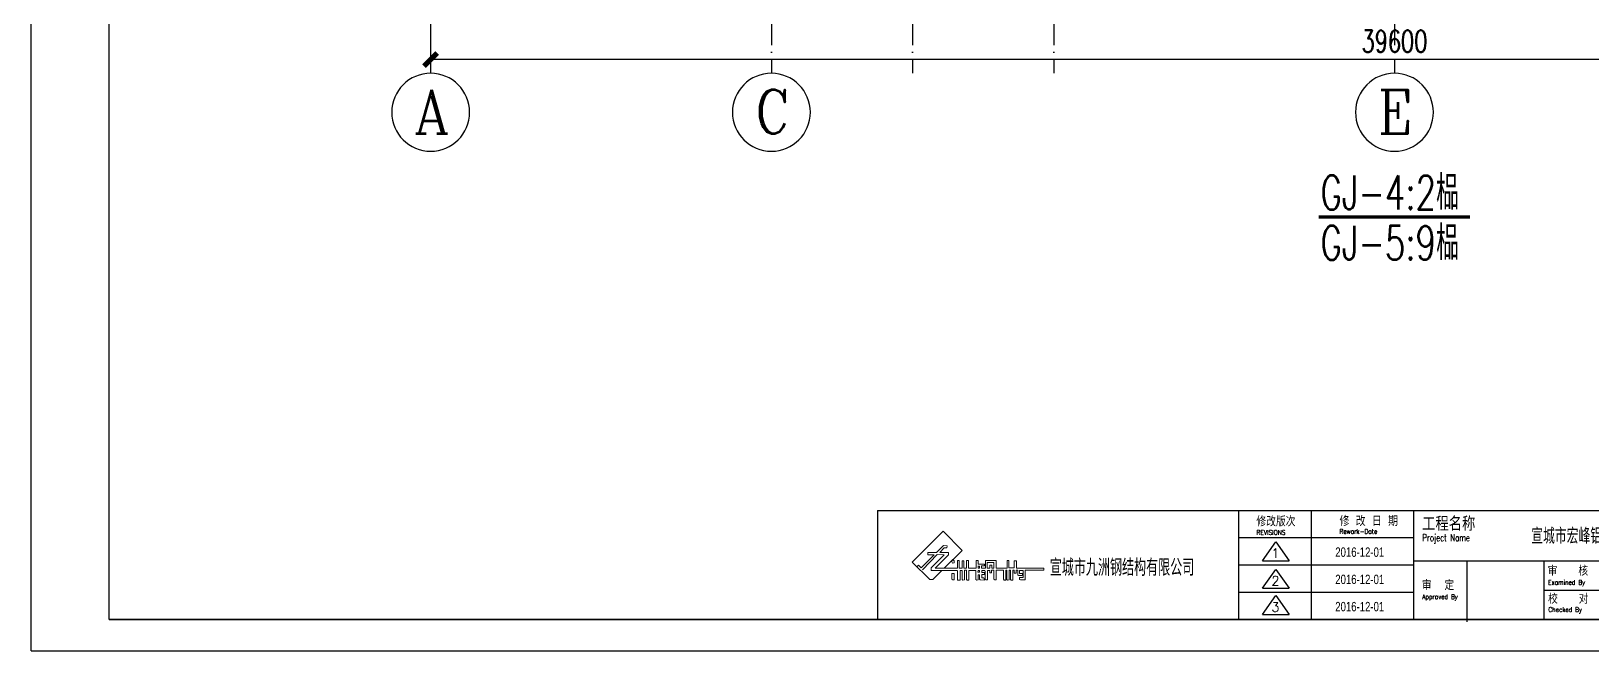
# Model space of a CAD drawing. Header units: inches. Extents: x 129725932 to 129894734, y 55771230 to 55809283.
# Drawn here: x 129725932 to 129757992, y 55771314 to 55784032 of the extents above; entities that cross this region are included whole.
import ezdxf
from ezdxf.enums import TextEntityAlignment as Align

# ---------------------------------------------------------------- set-up
doc = ezdxf.new("R2010")
doc.units = ezdxf.units.IN
doc.header["$MEASUREMENT"] = 0
doc.linetypes.add('ACAD_ISO04W100', pattern=[30, 24, -3, 0, -3])
doc.linetypes.add('CENTER', pattern=[50.8, 31.75, -6.35, 6.35, -6.35])
for name, color, linetype in [('TK', 140, 'Continuous'), ('尺寸标注', 8, 'Continuous'), ('细线', 37, 'Continuous'), ('轴线', 1, 'ACAD_ISO04W100'), ('轴线号', 7, 'Continuous')]:
    doc.layers.add(name, color=color, linetype=linetype)
doc.layers.add('标注', color=8, linetype='Continuous', lineweight=9)
doc.layers.add('轴线层', color=1, linetype='CENTER', lineweight=15)
doc.styles.add('ARIAL', font='swisscl.ttf', dxfattribs={"width": 0.7})
doc.styles.add('DIM_FONT', font='romans.shx', dxfattribs={"width": 0.618, "bigfont": '1hztxt.shx'})
doc.styles.add('HZXY', font='romand.shx', dxfattribs={"bigfont": 'hzxy.shx'})
doc.styles.add('ROMANC', font='romanc.shx', dxfattribs={"width": 0.8, "bigfont": 'hztxt.shx'})
doc.styles.get("Standard").update_dxf_attribs({"font": 'txt', "bigfont": 'gbcbig.shx'})
doc.styles.add('西文', font='romans.shx', dxfattribs={"width": 0.7})
doc.dimstyles.new('ISO-150', dxfattribs={"dimscale": 150, "dimtxt": 3, "dimasz": 1.8, "dimexe": 1.8, "dimexo": 2, "dimgap": 1, "dimtad": 1, "dimdec": 0, "dimlfac": -1, "dimtxsty": '西文', "dimblk": 'ARCHTICK', "dimcen": 2.5, "dimclrd": 7, "dimclre": 7, "dimclrt": 4, "dimadec": 0, "dimazin": 0, "dimtfac": 1, "dimtdec": 0, "dimtix": 1, "dimtmove": 2, "dimatfit": 3, "dimfxl": 0, "dimlwd": 25, "dimlwe": 25, "dimarcsym": 0})

# ---------------------------------------------------------------- blocks, each defined once
blk = doc.blocks.new('轴线号')
at = {"layer": '轴线号', "lineweight": -3}
blk.add_circle((0, 40), 40, dxfattribs=at)
at = {"layer": '轴线号', "color": 3, "lineweight": -3, "style": 'ROMANC', "width": 0.888889}
blk.add_attdef('A', text='', height=45, dxfattribs=at).set_placement((-19, 18.2), (17.2, 18.2), align=Align.FIT)
blk = doc.blocks.new('图标')
at = {"layer": '轴线层', "color": 4, "linetype": 'ByBlock'}
for p, q in [((309.9, -112.4), (190.8, -231.8)), ((309.9, -112.4), (382.8, -186)), ((310.6, -167.6), (283.2, -194.3)), ((296.7, -194.4), (313.7, -175.9)), ((324.7, -168.7), (310.6, -167.6)), ((313.7, -175.9), (323.6, -176.5)), ((323.6, -176.5), (324.7, -168.7)), ((190.8, -231.8), (257.5, -298.3)), ((274.9, -202.6), (224.7, -252.4)), ((286.5, -202.3), (229.6, -260.8)), ((283.2, -194.3), (250.4, -194.3)), ((250.4, -194.3), (250.4, -202.6)), ((250.4, -202.6), (274.9, -202.6)), ((312.6, -202.6), (263.7, -253.5)), ((279.1, -254.3), (329.6, -202.8)), ((286.5, -202.3), (312.6, -202.6)), ((329.6, -194.4), (296.7, -194.4)), ((382.8, -186), (313.5, -254.2)), ((329.6, -202.8), (329.6, -194.4)), ((342.5, -230.4), (344.4, -223.7)), ((344.8, -235.3), (342.5, -230.4)), ((344.4, -223.7), (349.6, -223.7)), ((351.9, -233.6), (344.8, -235.3)), ((351.9, -226.3), (349.6, -223.7)), ((351.9, -226.3), (351.9, -233.6)), ((371.2, -225), (364.1, -225)), ((364.1, -225), (364.1, -254.3)), ((371.2, -254.1), (371.2, -225)), ((389.1, -225.8), (382.4, -225.8)), ((382.4, -225.8), (382.4, -254.1)), ((389.1, -254.1), (389.1, -225.8)), ((406.3, -224.9), (398.6, -224.9)), ((398.6, -224.9), (398.6, -254.1)), ((406.3, -254), (406.3, -224.9)), ((443.1, -224.9), (436.2, -224.9)), ((436.2, -224.9), (436.2, -254)), ((443.1, -238.5), (443.1, -224.9)), ((468.3, -238.5), (443.1, -238.5)), ((468.3, -244.7), (468.3, -238.5)), ((512.4, -224.4), (471.4, -224.4)), ((471.4, -224.4), (471.4, -254.7)), ((478.6, -232.5), (478.2, -253.6)), ((504.2, -232.5), (478.6, -232.5)), ((504.2, -253.8), (504.2, -232.5)), ((512.4, -253.8), (512.4, -224.4)), ((562.1, -225.4), (554.5, -225.4)), ((554.5, -225.4), (554.5, -253.8)), ((562.1, -253.2), (562.1, -225.4)), ((590.4, -226), (581.8, -226)), ((581.8, -226), (581.8, -253.2)), ((590.4, -254.6), (590.4, -226)), ((215, -242.6), (208.3, -249.3)), ((224.7, -252.4), (215, -242.6)), ((257.5, -298.3), (269.5, -298.3)), ((263.7, -253.5), (263.1, -263.2)), ((263.1, -263.2), (363.5, -263.2)), ((269.5, -298.3), (303.4, -263.9)), ((364.1, -254.3), (279.1, -254.3)), ((342.8, -274.6), (342.8, -296.5)), ((351.8, -275.2), (342.8, -275.2)), ((342.8, -296.5), (346, -299.3)), ((346, -299.3), (351.8, -299.3)), ((351.8, -299.3), (351.8, -275.2)), ((364.8, -263.6), (364.8, -300.2)), ((382.4, -254.1), (371.2, -254.1)), ((374, -300.2), (374, -263.5)), ((374, -263.5), (381.8, -263.5)), ((381.8, -263.5), (381.8, -297.3)), ((381.8, -297.3), (384.4, -300.2)), ((384.4, -300.2), (391.1, -299.6)), ((398.6, -254.1), (389.1, -254.1)), ((391.1, -299.6), (391.1, -262.3)), ((391.1, -262.3), (399, -262.3)), ((399, -262.3), (399, -297.2)), ((399, -297.2), (402.1, -300.4)), ((436.2, -254), (406.3, -254)), ((408.4, -300.4), (408.4, -262.7)), ((408.4, -262.7), (435.3, -262.7)), ((435.3, -262.7), (435.3, -297.7)), ((435.3, -297.7), (438, -299.9)), ((438, -299.9), (443.3, -299.1)), ((442.9, -269.9), (443.1, -262.6)), ((449.1, -269.9), (442.9, -269.9)), ((443.1, -262.6), (449.1, -262.6)), ((443.2, -245.6), (443.2, -254.5)), ((449.2, -246), (443.2, -246)), ((443.2, -254.5), (449.2, -254.5)), ((443.3, -299.1), (443.3, -279.4)), ((443.3, -279.4), (449.3, -279.4)), ((449.1, -262.6), (449.1, -269.9)), ((449.2, -254.5), (449.2, -246)), ((449.3, -279.4), (449.3, -296.4)), ((449.3, -296.4), (451.7, -299.5)), ((451.7, -299.5), (467.4, -300.3)), ((456.2, -254.7), (456.2, -244.7)), ((456.2, -244.7), (468.3, -244.7)), ((471.4, -254.7), (456.2, -254.7)), ((457.4, -270.8), (457.4, -262.7)), ((457.4, -262.7), (469.6, -262.7)), ((468.5, -270.8), (457.4, -270.8)), ((458.1, -290.7), (458.1, -278.2)), ((458.1, -278.2), (468.5, -278.2)), ((465.6, -290.7), (458.1, -290.7)), ((467.4, -300.3), (465.6, -290.7)), ((468.5, -278.2), (468.5, -270.8)), ((471.1, -264.1), (471.1, -297.4)), ((471.1, -297.4), (473.5, -299.1)), ((473.5, -299.1), (479.7, -299.5)), ((478.2, -253.6), (488.5, -253.6)), ((479.7, -299.5), (479.7, -262.9)), ((479.7, -262.9), (488.7, -262.9)), ((488.5, -253.6), (488.5, -243.3)), ((488.5, -243.3), (495.8, -243.3)), ((488.7, -262.9), (488.7, -271.7)), ((488.7, -271.7), (494.7, -271.7)), ((494.7, -271.7), (494.7, -262.1)), ((494.7, -262.1), (504.1, -262.1)), ((495.8, -243.3), (495.8, -253.8)), ((495.8, -253.8), (504.2, -253.8)), ((504.1, -262.1), (504.1, -296.4)), ((504.1, -296.4), (507.2, -299.1)), ((507.2, -299.1), (512.4, -298.9)), ((554.5, -253.8), (512.4, -253.8)), ((512.4, -298.9), (512.4, -262)), ((512.4, -262), (540.9, -262)), ((540.9, -262), (540.9, -296.9)), ((540.9, -296.9), (543.6, -299.8)), ((549.7, -299.8), (549.7, -261.9)), ((549.7, -261.9), (554.4, -261.9)), ((554.4, -261.9), (554.4, -297.5)), ((554.4, -297.5), (556.8, -299.9)), ((556.8, -299.9), (562.4, -298.9)), ((581.8, -253.2), (562.1, -253.2)), ((562.4, -298.9), (562.4, -262)), ((562.4, -262), (567.6, -262)), ((567.6, -262), (567.6, -297.3)), ((567.6, -297.3), (567.6, -297.3)), ((567.6, -297.3), (570.4, -299.7)), ((576.2, -299.7), (576.2, -262.5)), ((576.2, -262.5), (581.4, -262.5)), ((581.4, -262.5), (581.4, -273.5)), ((581.4, -273.5), (589.5, -273.5)), ((589.5, -273.5), (589.5, -262.1)), ((589.5, -262.1), (595.4, -262.1)), ((695.7, -254.6), (590.4, -254.6)), ((595.4, -262.1), (595.4, -280.8)), ((595.4, -280.8), (598, -282.4)), ((598, -282.4), (612.5, -282.4)), ((617.1, -290.6), (602.9, -290.6)), ((602.9, -290.6), (602.9, -297.8)), ((602.9, -297.8), (606.4, -299.6)), ((603, -275.2), (603, -262.7)), ((603, -262.7), (617.1, -262.7)), ((613.7, -275.2), (603, -275.2)), ((606.4, -299.6), (624.5, -299.6)), ((612.5, -282.4), (614, -279.8)), ((614, -279.8), (613.7, -275.2)), ((617.1, -262.7), (617.1, -290.6)), ((624.5, -299.6), (624.5, -262)), ((624.5, -262), (695.7, -262)), ((695.7, -262), (695.7, -254.6)), ((364.8, -300.2), (374, -300.2)), ((402.1, -300.4), (408.4, -300.4)), ((543.6, -299.8), (549.7, -299.8)), ((570.4, -299.7), (576.2, -299.7))]:
    blk.add_line(p, q, dxfattribs=at)
blk = doc.blocks.new('横向-图框')
at = {"layer": 'TK', "lineweight": -3}
for p, q in [((0, 0), (0, 11670)), ((0, 0), (0, 11670)), ((491.2, 196.5), (491.2, 11473.5)), ((491.2, 196.5), (491.2, 11473.5)), ((5343.8, 884.1), (5343.8, 196.5)), ((5343.8, 884.1), (16326.2, 884.1)), ((5343.8, 884.1), (5343.8, 196.5)), ((5343.8, 884.1), (16326.2, 884.1)), ((7622.8, 884.1), (7622.8, 196.5)), ((7622.8, 884.1), (7622.8, 196.5)), ((8081.9, 884.1), (8081.9, 196.5)), ((8727.2, 884.1), (8727.2, 196.5)), ((8727.2, 884.1), (8727.2, 196.5)), ((8727.2, 712.2), (7622.8, 712.2)), ((7775, 567.7), (7858.5, 687)), ((7858.5, 687), (7942, 567.7)), ((8727.2, 540.3), (7622.8, 540.3)), ((7775, 567.7), (7942, 567.7)), ((7775, 394.4), (7858.5, 513.6)), ((7858.5, 513.6), (7942, 394.4)), ((8727.2, 567.6), (12587.9, 567.6)), ((8727.2, 567.6), (12587.9, 567.6)), ((9065.2, 567.6), (9065.2, 196.5)), ((9065.2, 554.3), (9065.2, 183.2)), ((9550.9, 567.6), (9550.9, 196.5)), ((9550.9, 567.6), (9550.9, 196.5)), ((7775, 394.4), (7942, 394.4)), ((8727.2, 368.4), (7622.8, 368.4)), ((7775, 228.4), (7858.5, 347.7)), ((7858.5, 347.7), (7942, 228.4)), ((9550.9, 382), (12587.9, 382)), ((9550.9, 382), (12587.9, 382)), ((7775, 228.4), (7942, 228.4)), ((16326.2, 196.5), (491.2, 196.5)), ((491.2, 196.5), (16326.2, 196.5)), ((491.2, 196.5), (16326.2, 196.5)), ((16326.2, 196.5), (491.2, 196.5)), ((0, 0), (16522.7, 0)), ((0, 0), (16522.7, 0))]:
    blk.add_line(p, q, dxfattribs=at)
at = {"layer": 'TK', "xscale": 1.644435938796959, "yscale": 1.644435938978858, "zscale": 1.644435938947953}
blk.add_blockref('图标', (5249.6, 939.2), dxfattribs=at)
at = {"layer": 'TK', "lineweight": -3, "style": 'HZXY', "width": 1}
for s, height, p in [('修改版次', 58.94, (7735.7, 785.1)), ('修 改 日 期', 58.94, (8260.9, 787.8)), ('工程名称', 88.41, (8782.5, 756.9)), ('工程名称', 88.41, (8782.5, 756.9)), ('审   核', 58.94, (9575, 473.7)), ('审   核', 58.94, (9575, 473.7)), ('审  定 ', 58.94, (8780.4, 382.7)), ('审  定 ', 58.94, (8780.4, 382.7)), ('校   对', 58.94, (9577.8, 296.8)), ('校   对', 58.94, (9577.8, 296.8))]:
    blk.add_text(s, height=height, dxfattribs=at).set_placement(p)
at = {"layer": 'TK', "lineweight": -3, "style": 'ROMANC', "text_generation_flag": 6, "width": 0.75}
for s, height, p in [('REVISIONS', 29.47, (7736.7, 732.1)), ('Rework-Date', 29.47, (8260.6, 738.1)), ('Project Name', 43.222, (8783.9, 692)), ('Project Name', 43.222, (8783.9, 692)), ('Examined By', 29.47, (9577.7, 417)), ('Examined By', 29.47, (9577.7, 417)), ('Approved By', 29.47, (8782.8, 326.4)), ('Approved By', 29.47, (8782.8, 326.4)), ('Checked By', 29.47, (9579.6, 244.8)), ('Checked By', 29.47, (9579.6, 244.8))]:
    blk.add_text(s, height=height, rotation=180, dxfattribs=at).set_placement(p)
at = {"layer": 'TK', "width": 1}
blk.add_text('宣城市九洲钢结构有限公司', height=105.627, dxfattribs=at).set_placement((6431.4, 472.4))
at = {"layer": 'TK', "lineweight": -3}
for tag, height, style, width, p in [('DISCIPLINE', 58.9, 'HZXY', 1, (15046.9, 798.8)), ('PROJECT-NAME', 98.2, 'HZXY', 0.8, (10106, 729.6)), ('ITEM-NAME', 98.2, 'HZXY', 0.8, (11997.2, 733.3)), ('STATUS', 58.9, 'HZXY', 0.8, (15980.7, 714.2)), ('版本号', 58.9, 'HZXY', 1, (7856.1, 614.9)), ('REWORK-DATE', 58.9, 'ARIAL', 1, (8388.6, 622.4)), ('DRAWING-TITLE', 98.2, 'HZXY', 0.8, (13543.7, 592.9)), ('SCALE', 58.9, 'ARIAL', 1, (15044.4, 634.5)), ('DRAWING-TITLE', 98.2, 'HZXY', 0.8, (13544.7, 462.2)), ('版本号', 58.9, 'HZXY', 1, (7856.1, 441.6)), ('REWORK-DATE', 58.9, 'ARIAL', 1, (8388.6, 450.5)), ('DATE', 58.9, 'ARIAL', 1, (15042.2, 455.5)), ('PROJECT-NUMBER', 58.9, 'ARIAL', 0.9, (15969.9, 376.7)), ('版本号', 58.9, 'HZXY', 1, (7856.1, 275.6)), ('REWORK-DATE', 58.9, 'ARIAL', 1, (8388.6, 278.6)), ('DRAWING-TITLE', 98.2, 'HZXY', 0.8, (13546.3, 325.8)), ('DRAWING-NUMBER', 58.9, 'ARIAL', 1, (15045, 285.3))]:
    blk.add_attdef(tag, text='', height=height, dxfattribs=dict(at, style=style, width=width)).set_placement(p, align=Align.MIDDLE)
blk = doc.blocks.new('_ArchTick')
at = {"color": 0, "linetype": 'ByBlock', "const_width": 0.4}
blk.add_lwpolyline([(-0.5, -0.5), (0.5, 0.5)], dxfattribs=at)
blk = doc.blocks.new('*D29')
at = {"layer": 'Defpoints', "color": 0}
for p in [(129734138, 55786282), (129773738, 55786282), (129734138, 55783451)]:
    blk.add_point(p, dxfattribs=at)
at = {"layer": '标注', "color": 7, "lineweight": 25}
for p, q in [((129734138, 55785982), (129734138, 55783181)), ((129773738, 55785982), (129773738, 55783181)), ((129773738, 55783451), (129734138, 55783451))]:
    blk.add_line(p, q, dxfattribs=at)
at = {"layer": '标注', "color": 7, "lineweight": 25, "xscale": 270, "yscale": 270, "zscale": 270}
for p, rotation in [((129734138, 55783451), 179.9999999966649), ((129773738, 55783451), 359.9999999966649)]:
    blk.add_blockref('_ArchTick', p, dxfattribs=dict(at, rotation=rotation))
at = {"layer": '标注', "color": 4, "insert": (129753938, 55783826), "char_height": 450, "attachment_point": 5, "rotation": 360, "style": '西文'}
blk.add_mtext('39600', dxfattribs=at)

msp = doc.modelspace()

# ---------------------------------------------------------------- linework, layer by layer
at = {"layer": '细线', "lineweight": -3, "const_width": 70}
msp.add_lwpolyline([(129752384.4, 55780219.9), (129755492.3, 55780219.9)], dxfattribs=at)
at = {"layer": '轴线', "ltscale": 50}
for p, q in [((129741138.4, 55799950.5), (129741138.4, 55783168.9)), ((129744038.4, 55799950.5), (129744038.4, 55783168.9)), ((129746938.4, 55799950.5), (129746938.4, 55783168.9)), ((129753938.4, 55799950.5), (129753938.4, 55783168.9)), ((129734138.4, 55799350.5), (129734138.4, 55783168.9))]:
    msp.add_line(p, q, dxfattribs=at)

# ---------------------------------------------------------------- block references
ref = msp.add_blockref('横向-图框', (129725932.5, 55771314.5), dxfattribs=dict(xscale=3.253522025612083, yscale=3.253522346524198, zscale=3.253522312344556))
ref.add_attrib('PROJECT-NAME', '宣城市宏峰铝业科技有限公司厂区工程', dxfattribs={"layer": 'TK', "lineweight": -3, "height": 319.601, "style": 'HZXY', "width": 0.8}).set_placement((129758812.6, 55773688.1), align=Align.MIDDLE)
ref.add_attrib('REWORK-DATE', '2016-12-01', dxfattribs={"layer": 'TK', "lineweight": -3, "height": 191.76, "style": 'ARIAL', "width": 1}).set_placement((129753225, 55773339.4), align=Align.MIDDLE)
ref.add_attrib('版本号', '1', dxfattribs={"layer": 'TK', "lineweight": -3, "height": 191.8, "style": 'HZXY', "width": 1}).set_placement((129751492.6, 55773315), align=Align.MIDDLE)
ref.add_attrib('版本号', '2', dxfattribs={"layer": 'TK', "lineweight": -3, "height": 191.8, "style": 'HZXY', "width": 1}).set_placement((129751492.6, 55772751.1), align=Align.MIDDLE)
ref.add_attrib('版本号', '3', dxfattribs={"layer": 'TK', "lineweight": -3, "height": 191.8, "style": 'HZXY', "width": 1}).set_placement((129751492.6, 55772211.1), align=Align.MIDDLE)
ref.add_attrib('REWORK-DATE', '2016-12-01', dxfattribs={"layer": 'TK', "lineweight": -3, "height": 191.76, "style": 'ARIAL', "width": 1}).set_placement((129753225, 55772780.1), align=Align.MIDDLE)
ref.add_attrib('REWORK-DATE', '2016-12-01', dxfattribs={"layer": 'TK', "lineweight": -3, "height": 191.76, "style": 'ARIAL', "width": 1}).set_placement((129753225, 55772220.8), align=Align.MIDDLE)
at = {"layer": '尺寸标注'}
ref = msp.add_blockref('轴线号', (129734138.4, 55781568.9), dxfattribs=dict(at, xscale=-20, yscale=20))
ref.add_attrib('A', 'A', dxfattribs={"layer": '轴线号', "color": 3, "lineweight": -3, "height": 900, "rotation": 0, "style": 'ROMANC', "width": 0.888889}).set_placement((129733795.2, 55781932.4), (129734519, 55781932.4), align=Align.FIT)
ref = msp.add_blockref('轴线号', (129741138.4, 55781568.9), dxfattribs=dict(at, xscale=-20, yscale=20))
ref.add_attrib('A', 'C', dxfattribs={"layer": '轴线号', "color": 3, "lineweight": -3, "height": 900, "rotation": 0, "style": 'ROMANC', "width": 0.938272}).set_placement((129740795.2, 55781932.4), (129741519, 55781932.4), align=Align.FIT)
ref = msp.add_blockref('轴线号', (129753938.4, 55781568.9), dxfattribs=dict(at, xscale=-20, yscale=20))
ref.add_attrib('A', 'E', dxfattribs={"layer": '轴线号', "color": 3, "lineweight": -3, "height": 900, "rotation": 0, "style": 'ROMANC', "width": 0.938272}).set_placement((129753595.2, 55781932.4), (129754319, 55781932.4), align=Align.FIT)

# ---------------------------------------------------------------- texts
at = {"layer": '细线', "color": 4, "lineweight": -3, "style": 'DIM_FONT', "width": 0.7}
for s, p in [('GJ-4:2榀', (129752419.4, 55780369.9)), ('GJ-5:9榀', (129752419.4, 55779337.6))]:
    msp.add_text(s, height=700, dxfattribs=at).set_placement(p)

# ---------------------------------------------------------------- dimensions: what is measured, and where the dimension line sits
at = {"layer": '标注'}
dim = msp.add_linear_dim(base=(129734138.4, 55783450.9), p1=(129773738.4, 55786281.9), p2=(129734138.4, 55786281.9), angle=180, dimstyle='ISO-150', dxfattribs=at)
dim.commit()
dim.dimension.update_dxf_attribs({"geometry": '*D29', "text_midpoint": (129753938.4, 55783825.9)})

doc.saveas('drawing.dxf')
